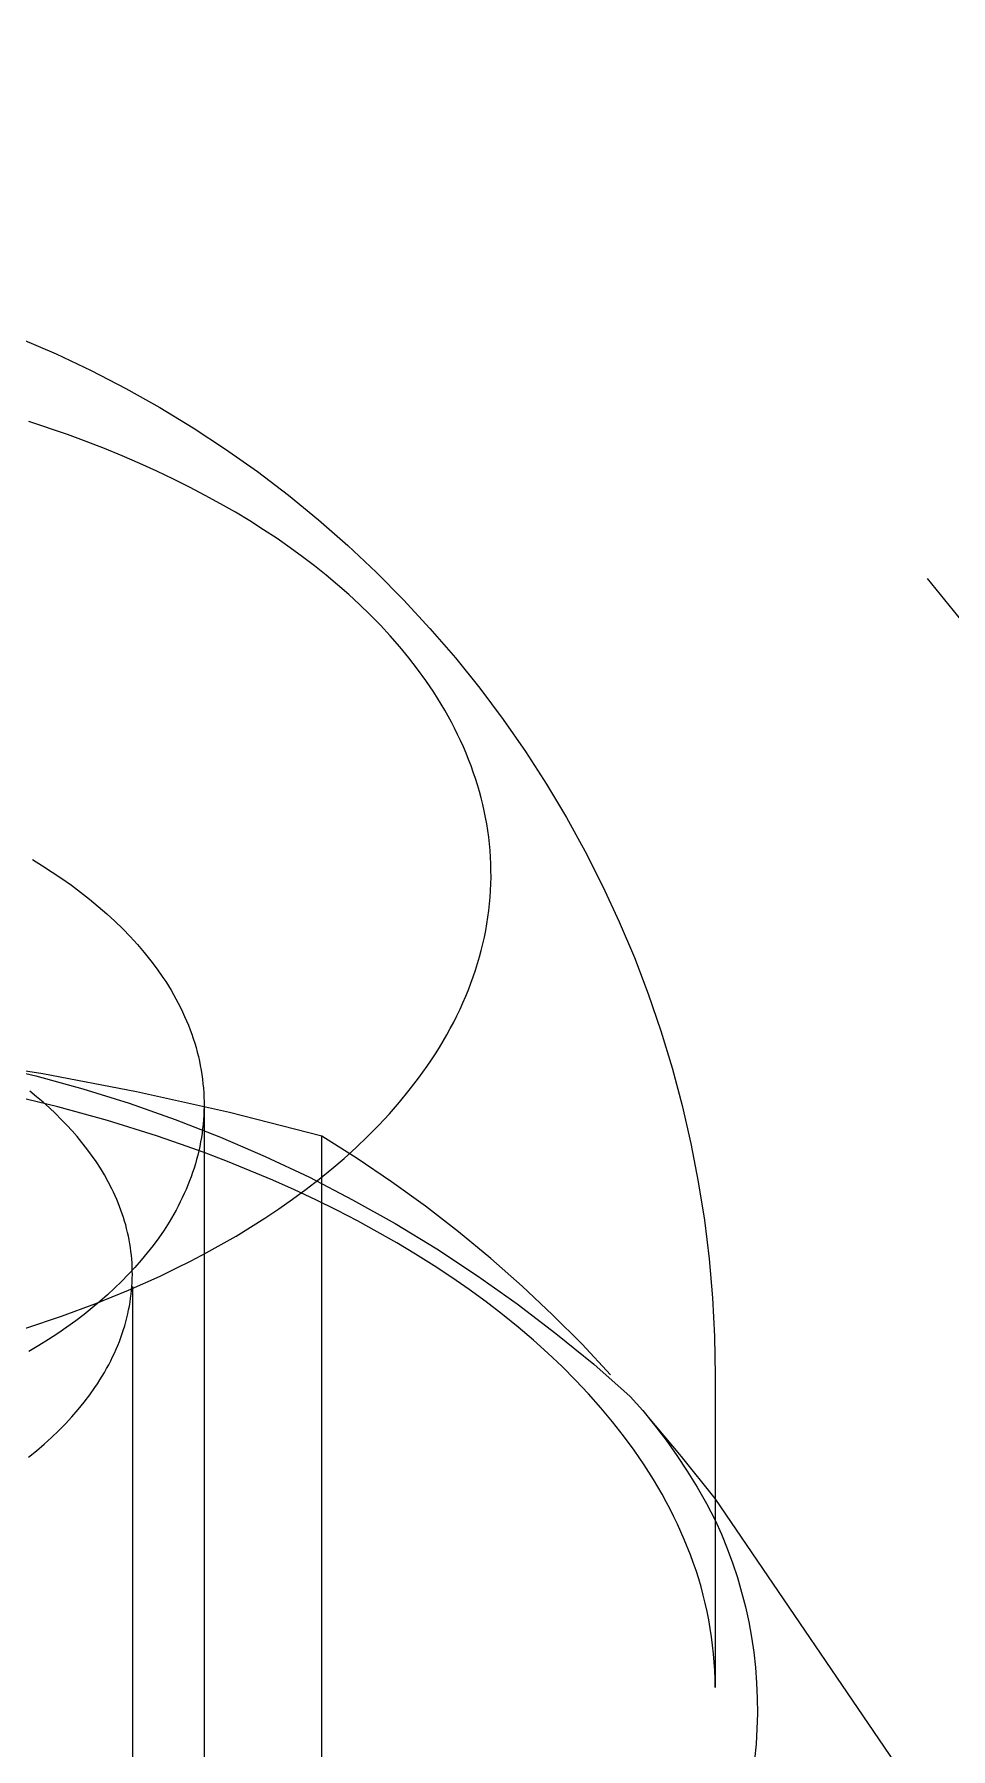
# Model space of a CAD drawing. Header units: inches. Extents: x -6 to 195, y -3 to 126.
# Drawn here: x 120.9528 to 121.154, y 49.1589 to 49.5352 of the extents above; entities that cross this region are included whole.
import ezdxf

# ---------------------------------------------------------------- set-up
doc = ezdxf.new("R2010")
doc.units = ezdxf.units.IN
doc.linetypes.add('HIDDEN', pattern=[1.905, 1.27, -0.635])
doc.layers.add('ZANO_R', color=7, linetype='Continuous', lineweight=0)
doc.layers.add('ZANO_R_przerywana', color=250, linetype='HIDDEN', lineweight=0)

msp = doc.modelspace()

# ---------------------------------------------------------------- linework, layer by layer
at = {"layer": 'ZANO_R'}
for p, q in [((120.94969, 49.46838), (120.95754, 49.46499)), ((120.95754, 49.46499), (120.96526, 49.46134)), ((120.96526, 49.46134), (120.97286, 49.45742)), ((120.97286, 49.45742), (120.98031, 49.45323)), ((120.98031, 49.45323), (120.98761, 49.4488)), ((120.98761, 49.4488), (120.99476, 49.44411)), ((120.99476, 49.44411), (121.00174, 49.43917)), ((121.00174, 49.43917), (121.00854, 49.434)), ((121.00854, 49.434), (121.01516, 49.42859)), ((121.01516, 49.42859), (121.02158, 49.42295)), ((121.02158, 49.42295), (121.02781, 49.4171)), ((121.02781, 49.4171), (121.03383, 49.41103)), ((121.03383, 49.41103), (121.03963, 49.40476)), ((121.03963, 49.40476), (121.04522, 49.39829)), ((121.04522, 49.39829), (121.05057, 49.39163)), ((121.05057, 49.39163), (121.0557, 49.38479)), ((121.0557, 49.38479), (121.06058, 49.37778)), ((121.06058, 49.37778), (121.06521, 49.37059)), ((121.06521, 49.37059), (121.06959, 49.36326)), ((121.06959, 49.36326), (121.07372, 49.35577)), ((121.07372, 49.35577), (121.07758, 49.34815)), ((121.07758, 49.34815), (121.08117, 49.34039)), ((121.08117, 49.34039), (121.0845, 49.33252)), ((121.0845, 49.33252), (121.08755, 49.32454)), ((121.08755, 49.32454), (121.09032, 49.31645)), ((121.09032, 49.31645), (121.0928, 49.30828)), ((121.0928, 49.30828), (121.095, 49.30002)), ((121.095, 49.30002), (121.09692, 49.29169)), ((121.09692, 49.29169), (121.09854, 49.2833)), ((121.09854, 49.2833), (121.09987, 49.27485)), ((121.09987, 49.27485), (121.10091, 49.26637)), ((121.10091, 49.26637), (121.10165, 49.25786)), ((121.10165, 49.25786), (121.10209, 49.24932)), ((121.10209, 49.24932), (121.10224, 49.24078)), ((121.10224, 49.24078), (121.10224, 49.17231)), ((121.15134, 49.14172), (121.10224, 49.21381)), ((121.10224, 49.20903), (121.10362, 49.20596)), ((121.10362, 49.20596), (121.10489, 49.20284)), ((121.10489, 49.20284), (121.10606, 49.19968)), ((121.10606, 49.19968), (121.10711, 49.19648)), ((121.10711, 49.19648), (121.10805, 49.19325)), ((121.10805, 49.19325), (121.10889, 49.18999)), ((121.10889, 49.18999), (121.1096, 49.1867)), ((121.1096, 49.1867), (121.11021, 49.18339)), ((121.11021, 49.18339), (121.1107, 49.18006)), ((121.1107, 49.18006), (121.11108, 49.17671)), ((121.11108, 49.17671), (121.11134, 49.17335)), ((121.11134, 49.17335), (121.11148, 49.16999)), ((121.11148, 49.16999), (121.11151, 49.16662)), ((121.11151, 49.16662), (121.11142, 49.16325)), ((121.11142, 49.16325), (121.11122, 49.15989)), ((121.11122, 49.15989), (121.1109, 49.15654))]:
    msp.add_line(p, q, dxfattribs=at)
at = {"layer": 'ZANO_R_przerywana'}
for p, q in [((115.16398, 56.82573), (122.31854, 47.96743)), ((120.96003, 49.44733), (120.95156, 49.4502)), ((120.96413, 49.44582), (120.96003, 49.44733)), ((120.96815, 49.44425), (120.96413, 49.44582)), ((120.97208, 49.44264), (120.96815, 49.44425)), ((120.97592, 49.44099), (120.97208, 49.44264)), ((120.97966, 49.43929), (120.97592, 49.44099)), ((120.98331, 49.43755), (120.97966, 49.43929)), ((120.98686, 49.43577), (120.98331, 49.43755)), ((120.99031, 49.43396), (120.98686, 49.43577)), ((120.99366, 49.43212), (120.99031, 49.43396)), ((120.99692, 49.43024), (120.99366, 49.43212)), ((121.00007, 49.42834), (120.99692, 49.43024)), ((121.00311, 49.42641), (121.00007, 49.42834)), ((121.00606, 49.42446), (121.00311, 49.42641)), ((121.00891, 49.42248), (121.00606, 49.42446)), ((121.01165, 49.42049), (121.00891, 49.42248)), ((121.01429, 49.41848), (121.01165, 49.42049)), ((121.01685, 49.41644), (121.01429, 49.41848)), ((121.01936, 49.41434), (121.01685, 49.41644)), ((121.02181, 49.4122), (121.01936, 49.41434)), ((121.02419, 49.41), (121.02181, 49.4122)), ((121.0265, 49.40776), (121.02419, 49.41)), ((121.02874, 49.40547), (121.0265, 49.40776)), ((121.0309, 49.40313), (121.02874, 49.40547)), ((121.03299, 49.40074), (121.0309, 49.40313)), ((121.03499, 49.39831), (121.03299, 49.40074)), ((121.0369, 49.39583), (121.03499, 49.39831)), ((121.03872, 49.39331), (121.0369, 49.39583)), ((121.04045, 49.39075), (121.03872, 49.39331)), ((121.04208, 49.38815), (121.04045, 49.39075)), ((121.04286, 49.38683), (121.04208, 49.38815)), ((121.04361, 49.38551), (121.04286, 49.38683)), ((121.04434, 49.38418), (121.04361, 49.38551)), ((121.04504, 49.38284), (121.04434, 49.38418)), ((121.04571, 49.38148), (121.04504, 49.38284)), ((121.04635, 49.38013), (121.04571, 49.38148)), ((121.04697, 49.37876), (121.04635, 49.38013)), ((121.04756, 49.37738), (121.04697, 49.37876)), ((121.04812, 49.376), (121.04756, 49.37738)), ((121.04865, 49.37461), (121.04812, 49.376)), ((121.04915, 49.37322), (121.04865, 49.37461)), ((121.04963, 49.37181), (121.04915, 49.37322)), ((121.05007, 49.37041), (121.04963, 49.37181)), ((121.05049, 49.36899), (121.05007, 49.37041)), ((121.05087, 49.36757), (121.05049, 49.36899)), ((121.05122, 49.36614), (121.05087, 49.36757)), ((121.05154, 49.36471), (121.05122, 49.36614)), ((121.05183, 49.36328), (121.05154, 49.36471)), ((121.05209, 49.36184), (121.05183, 49.36328)), ((121.05232, 49.36039), (121.05209, 49.36184)), ((121.05252, 49.35894), (121.05232, 49.36039)), ((121.05268, 49.35749), (121.05252, 49.35894)), ((121.05282, 49.35604), (121.05268, 49.35749)), ((120.95234, 49.35401), (120.95455, 49.35266)), ((121.05292, 49.35458), (121.05282, 49.35604)), ((121.05299, 49.35312), (121.05292, 49.35458)), ((120.95455, 49.35266), (120.95672, 49.35127)), ((120.95672, 49.35127), (120.95884, 49.34984)), ((120.95884, 49.34984), (120.96091, 49.34838)), ((121.05302, 49.35166), (121.05299, 49.35312)), ((121.053, 49.34873), (121.05303, 49.3502)), ((121.05303, 49.3502), (121.05302, 49.35166)), ((120.96091, 49.34838), (120.96293, 49.34687)), ((120.96293, 49.34687), (120.9649, 49.34533)), ((121.05271, 49.34434), (121.05284, 49.3458)), ((121.05284, 49.3458), (121.05293, 49.34727)), ((121.05293, 49.34727), (121.053, 49.34873)), ((120.9649, 49.34533), (120.96681, 49.34376)), ((120.96681, 49.34376), (120.96866, 49.34215)), ((120.96866, 49.34215), (120.97044, 49.3405)), ((121.05236, 49.34141), (121.05255, 49.34287)), ((121.05255, 49.34287), (121.05271, 49.34434)), ((120.97044, 49.3405), (120.97217, 49.33883)), ((120.97217, 49.33883), (120.97382, 49.33712)), ((121.05158, 49.33702), (121.05187, 49.33848)), ((121.05187, 49.33848), (121.05213, 49.33994)), ((121.05213, 49.33994), (121.05236, 49.34141)), ((120.97382, 49.33712), (120.97541, 49.33538)), ((120.97541, 49.33538), (120.97692, 49.33361)), ((121.0509, 49.3341), (121.05126, 49.33556)), ((121.05126, 49.33556), (121.05158, 49.33702)), ((120.97692, 49.33361), (120.97836, 49.33182)), ((120.97836, 49.33182), (120.97972, 49.33)), ((121.04963, 49.32975), (121.05008, 49.3312)), ((121.05008, 49.3312), (121.05051, 49.33265)), ((121.05051, 49.33265), (121.0509, 49.3341)), ((120.97972, 49.33), (120.981, 49.32816)), ((120.981, 49.32816), (120.98161, 49.32723)), ((120.98161, 49.32723), (120.98221, 49.32629)), ((121.04862, 49.32687), (121.04914, 49.32831)), ((121.04914, 49.32831), (121.04963, 49.32975)), ((120.98221, 49.32629), (120.98278, 49.32535)), ((120.98278, 49.32535), (120.98333, 49.32441)), ((120.98333, 49.32441), (120.98386, 49.32346)), ((120.98386, 49.32346), (120.98437, 49.3225)), ((121.04687, 49.32258), (121.04749, 49.32401)), ((121.04749, 49.32401), (121.04807, 49.32543)), ((121.04807, 49.32543), (121.04862, 49.32687)), ((120.98437, 49.3225), (120.98485, 49.32154)), ((120.98485, 49.32154), (120.98532, 49.32058)), ((120.98532, 49.32058), (120.98577, 49.31961)), ((120.98577, 49.31961), (120.98619, 49.31864)), ((121.04484, 49.31834), (121.04555, 49.31975)), ((121.04555, 49.31975), (121.04623, 49.32116)), ((121.04623, 49.32116), (121.04687, 49.32258)), ((120.98619, 49.31864), (120.98659, 49.31767)), ((120.98659, 49.31767), (120.98697, 49.31669)), ((120.98697, 49.31669), (120.98733, 49.31572)), ((120.98733, 49.31572), (120.98766, 49.31473)), ((121.04333, 49.31555), (121.0441, 49.31695)), ((121.0441, 49.31695), (121.04484, 49.31834)), ((120.98766, 49.31473), (120.98798, 49.31375)), ((120.98798, 49.31375), (120.98827, 49.31277)), ((120.98827, 49.31277), (120.98854, 49.31178)), ((121.04085, 49.31142), (121.04171, 49.31279)), ((121.04171, 49.31279), (121.04253, 49.31417)), ((121.04253, 49.31417), (121.04333, 49.31555)), ((120.95466, 49.30697), (120.93401, 49.31023)), ((120.94266, 49.30904), (120.95307, 49.30656)), ((120.98854, 49.31178), (120.98879, 49.31079)), ((120.98879, 49.31079), (120.98901, 49.3098)), ((120.98901, 49.3098), (120.98921, 49.30881)), ((120.98921, 49.30881), (120.98939, 49.30782)), ((121.03713, 49.30603), (121.03904, 49.30871)), ((121.03904, 49.30871), (121.03996, 49.31006)), ((121.03996, 49.31006), (121.04085, 49.31142)), ((120.95307, 49.30656), (120.96339, 49.30373)), ((120.9752, 49.30306), (120.95466, 49.30697)), ((120.98939, 49.30782), (120.98955, 49.30682)), ((120.98955, 49.30682), (120.98969, 49.30583)), ((120.98969, 49.30583), (120.9898, 49.30484)), ((120.9898, 49.30484), (120.98989, 49.30385)), ((121.0351, 49.30339), (121.03713, 49.30603)), ((120.9579, 49.29977), (120.94671, 49.30249)), ((120.95325, 49.30198), (120.95176, 49.3032)), ((120.9547, 49.30075), (120.95325, 49.30198)), ((120.95608, 49.29951), (120.9547, 49.30075)), ((120.96339, 49.30373), (120.9736, 49.30054)), ((120.99561, 49.29851), (120.9752, 49.30306)), ((120.98989, 49.30385), (120.98996, 49.30285)), ((120.98996, 49.30285), (120.99001, 49.30186)), ((120.99001, 49.30186), (120.99003, 49.30087)), ((120.99003, 49.30087), (120.99003, 49.29988)), ((121.03072, 49.29823), (121.03296, 49.30079)), ((121.03296, 49.30079), (121.0351, 49.30339)), ((120.95741, 49.29826), (120.95608, 49.29951)), ((120.95868, 49.29701), (120.95741, 49.29826)), ((120.96887, 49.29674), (120.9579, 49.29977)), ((120.9599, 49.29575), (120.95868, 49.29701)), ((120.9736, 49.30054), (120.98369, 49.297)), ((120.98369, 49.297), (120.99365, 49.2931)), ((120.98991, 49.29693), (120.98983, 49.29594)), ((120.98998, 49.29791), (120.98991, 49.29693)), ((120.99002, 49.2989), (120.98998, 49.29791)), ((120.99003, 49.29988), (120.99002, 49.2989)), ((120.99004, 49.29972), (120.99004, 48.97383)), ((121.01587, 49.29333), (120.99561, 49.29851)), ((121.02838, 49.29571), (121.03072, 49.29823)), ((120.96106, 49.29449), (120.9599, 49.29575)), ((120.96217, 49.29322), (120.96106, 49.29449)), ((120.96322, 49.29195), (120.96217, 49.29322)), ((120.9796, 49.29338), (120.96887, 49.29674)), ((120.98487, 49.29158), (120.9796, 49.29338)), ((120.9896, 49.29399), (120.98945, 49.29301)), ((120.98972, 49.29496), (120.9896, 49.29399)), ((120.98983, 49.29594), (120.98972, 49.29496)), ((120.99365, 49.2931), (121.00348, 49.28886)), ((121.02362, 49.28844), (121.01587, 49.29333)), ((121.01587, 49.12171), (121.01587, 49.29333)), ((121.02341, 49.29082), (121.02594, 49.29324)), ((121.02594, 49.29324), (121.02838, 49.29571)), ((120.9643, 49.29057), (120.96322, 49.29195)), ((120.96534, 49.28917), (120.9643, 49.29057)), ((120.99006, 49.28971), (120.98487, 49.29158)), ((120.98888, 49.29011), (120.98865, 49.28915)), ((120.98909, 49.29108), (120.98888, 49.29011)), ((120.98928, 49.29204), (120.98909, 49.29108)), ((120.98945, 49.29301), (120.98928, 49.29204)), ((120.99518, 49.28776), (120.99006, 49.28971)), ((121.02079, 49.28845), (121.02341, 49.29082)), ((120.96633, 49.28774), (120.96534, 49.28917)), ((120.96727, 49.28628), (120.96633, 49.28774)), ((120.96817, 49.2848), (120.96727, 49.28628)), ((120.98784, 49.28629), (120.98753, 49.28535)), ((120.98813, 49.28724), (120.98784, 49.28629)), ((120.9884, 49.28819), (120.98813, 49.28724)), ((120.98865, 49.28915), (120.9884, 49.28819)), ((121.00019, 49.28574), (120.99518, 49.28776)), ((121.0051, 49.28367), (121.00019, 49.28574)), ((121.00348, 49.28886), (121.01315, 49.28429)), ((121.01529, 49.28386), (121.01808, 49.28613)), ((121.01808, 49.28613), (121.02079, 49.28845)), ((121.03122, 49.2833), (121.02362, 49.28844)), ((120.96901, 49.2833), (120.96817, 49.2848)), ((120.96979, 49.28177), (120.96901, 49.2833)), ((120.97016, 49.281), (120.96979, 49.28177)), ((120.98648, 49.28255), (120.98609, 49.28162)), ((120.98685, 49.28348), (120.98648, 49.28255)), ((120.9872, 49.28441), (120.98685, 49.28348)), ((120.98753, 49.28535), (120.9872, 49.28441)), ((121.0099, 49.28152), (121.0051, 49.28367)), ((121.01242, 49.28165), (121.01529, 49.28386)), ((121.01315, 49.28429), (121.02265, 49.27937)), ((121.03865, 49.27792), (121.03122, 49.2833)), ((120.97052, 49.28023), (120.97016, 49.281)), ((120.97086, 49.27944), (120.97052, 49.28023)), ((120.97119, 49.27866), (120.97086, 49.27944)), ((120.9715, 49.27787), (120.97119, 49.27866)), ((120.98482, 49.27889), (120.98436, 49.27799)), ((120.98526, 49.27979), (120.98482, 49.27889)), ((120.98569, 49.28071), (120.98526, 49.27979)), ((120.98609, 49.28162), (120.98569, 49.28071)), ((121.00647, 49.27738), (121.00948, 49.27948)), ((121.00948, 49.27948), (121.01242, 49.28165)), ((121.0146, 49.27932), (121.0099, 49.28152)), ((121.0192, 49.27706), (121.0146, 49.27932)), ((121.02265, 49.27937), (121.03198, 49.27413)), ((120.9718, 49.27707), (120.9715, 49.27787)), ((120.97208, 49.27627), (120.9718, 49.27707)), ((120.97234, 49.27546), (120.97208, 49.27627)), ((120.97259, 49.27465), (120.97234, 49.27546)), ((120.97283, 49.27384), (120.97259, 49.27465)), ((120.98236, 49.27445), (120.98125, 49.27271)), ((120.98339, 49.2762), (120.98236, 49.27445)), ((120.98389, 49.27709), (120.98339, 49.2762)), ((120.98436, 49.27799), (120.98389, 49.27709)), ((121.00025, 49.27334), (121.00339, 49.27533)), ((121.00339, 49.27533), (121.00647, 49.27738)), ((121.02369, 49.27473), (121.0192, 49.27706)), ((121.02806, 49.27235), (121.02369, 49.27473)), ((121.0459, 49.2723), (121.03865, 49.27792)), ((120.97304, 49.27302), (120.97283, 49.27384)), ((120.97324, 49.27219), (120.97304, 49.27302)), ((120.97342, 49.27137), (120.97324, 49.27219)), ((120.97359, 49.27054), (120.97342, 49.27137)), ((120.97374, 49.2697), (120.97359, 49.27054)), ((120.98009, 49.27101), (120.97886, 49.26934)), ((120.98125, 49.27271), (120.98009, 49.27101)), ((120.99381, 49.26952), (120.99706, 49.2714)), ((120.99706, 49.2714), (121.00025, 49.27334)), ((121.03233, 49.26991), (121.02806, 49.27235)), ((121.03198, 49.27413), (121.04111, 49.26857)), ((121.05297, 49.26646), (121.0459, 49.2723)), ((120.97387, 49.26886), (120.97374, 49.2697)), ((120.97398, 49.26802), (120.97387, 49.26886)), ((120.97408, 49.26718), (120.97398, 49.26802)), ((120.97416, 49.26633), (120.97408, 49.26718)), ((120.97758, 49.26769), (120.97624, 49.26608)), ((120.97886, 49.26934), (120.97758, 49.26769)), ((120.98717, 49.26595), (120.99052, 49.26771)), ((120.99052, 49.26771), (120.99381, 49.26952)), ((121.03649, 49.26742), (121.03233, 49.26991)), ((121.04053, 49.26488), (121.03649, 49.26742)), ((121.04111, 49.26857), (121.05005, 49.2627)), ((120.97485, 49.26449), (120.97341, 49.26294)), ((120.97422, 49.26549), (120.97416, 49.26633)), ((120.97426, 49.26463), (120.97422, 49.26549)), ((120.97428, 49.26378), (120.97426, 49.26463)), ((120.97429, 49.26293), (120.97428, 49.26378)), ((120.97624, 49.26608), (120.97485, 49.26449)), ((120.98037, 49.2626), (120.98379, 49.26424)), ((120.98379, 49.26424), (120.98717, 49.26595)), ((121.04446, 49.26228), (121.04053, 49.26488)), ((121.05985, 49.26039), (121.05297, 49.26646)), ((120.96628, 49.25657), (120.97344, 49.25949)), ((120.97038, 49.25994), (120.96881, 49.25848)), ((120.97192, 49.26142), (120.97038, 49.25994)), ((120.97341, 49.26294), (120.97192, 49.26142)), ((120.97344, 49.25949), (120.98037, 49.2626)), ((120.97403, 49.25862), (120.97412, 49.25949)), ((120.97412, 49.25949), (120.97419, 49.26035)), ((120.97419, 49.26035), (120.97424, 49.26121)), ((120.97424, 49.26121), (120.97427, 49.26207)), ((120.97427, 49.26207), (120.97429, 49.26293)), ((120.97429, 49.26035), (120.97429, 48.78446)), ((121.04827, 49.25963), (121.04446, 49.26228)), ((121.05197, 49.25693), (121.04827, 49.25963)), ((121.05005, 49.2627), (121.05878, 49.25651)), ((121.06654, 49.25411), (121.05985, 49.26039)), ((120.95876, 49.25378), (120.96628, 49.25657)), ((120.96547, 49.25562), (120.9637, 49.25421)), ((120.96717, 49.25705), (120.96547, 49.25562)), ((120.96881, 49.25848), (120.96717, 49.25705)), ((120.97348, 49.25517), (120.97365, 49.25603)), ((120.97365, 49.25603), (120.97379, 49.2569)), ((120.97379, 49.2569), (120.97392, 49.25776)), ((120.97392, 49.25776), (120.97403, 49.25862)), ((121.05554, 49.25418), (121.05197, 49.25693)), ((121.05878, 49.25651), (121.06729, 49.25003)), ((120.9509, 49.25115), (120.95876, 49.25378)), ((120.96185, 49.25281), (120.95994, 49.25142)), ((120.9637, 49.25421), (120.96185, 49.25281)), ((120.97236, 49.25085), (120.97262, 49.25171)), ((120.97262, 49.25171), (120.97286, 49.25257)), ((120.97286, 49.25257), (120.97309, 49.25344)), ((120.97309, 49.25344), (120.97329, 49.2543)), ((120.97329, 49.2543), (120.97348, 49.25517)), ((121.059, 49.25139), (121.05554, 49.25418)), ((121.07302, 49.24763), (121.06654, 49.25411)), ((120.95589, 49.24869), (120.95376, 49.24735)), ((120.95795, 49.25004), (120.95589, 49.24869)), ((120.95994, 49.25142), (120.95795, 49.25004)), ((120.97111, 49.24741), (120.97145, 49.24827)), ((120.97145, 49.24827), (120.97177, 49.24913)), ((120.97177, 49.24913), (120.97207, 49.24999)), ((120.97207, 49.24999), (120.97236, 49.25085)), ((121.06233, 49.24855), (121.059, 49.25139)), ((121.06554, 49.24566), (121.06233, 49.24855)), ((121.06729, 49.25003), (121.07557, 49.24325)), ((120.95376, 49.24735), (120.95156, 49.24603)), ((120.96955, 49.244), (120.96996, 49.24485)), ((120.96996, 49.24485), (120.97036, 49.2457)), ((120.97036, 49.2457), (120.97074, 49.24655)), ((120.97074, 49.24655), (120.97111, 49.24741)), ((121.06863, 49.24274), (121.06554, 49.24566)), ((121.07929, 49.24093), (121.07302, 49.24763)), ((120.96717, 49.23981), (120.96768, 49.24064)), ((120.96768, 49.24064), (120.96817, 49.24148)), ((120.96817, 49.24148), (120.96865, 49.24232)), ((120.96865, 49.24232), (120.96911, 49.24316)), ((120.96911, 49.24316), (120.96955, 49.244)), ((121.07159, 49.23977), (121.06863, 49.24274)), ((121.07557, 49.24325), (121.0836, 49.23619)), ((120.96493, 49.23653), (120.96608, 49.23816)), ((120.96608, 49.23816), (120.96663, 49.23898)), ((120.96663, 49.23898), (120.96717, 49.23981)), ((121.07443, 49.23676), (121.07159, 49.23977)), ((121.07713, 49.23372), (121.07443, 49.23676)), ((120.96103, 49.23175), (120.9624, 49.23332)), ((120.9624, 49.23332), (120.9637, 49.23491)), ((120.9637, 49.23491), (120.96493, 49.23653)), ((121.07971, 49.23064), (121.07713, 49.23372)), ((121.0836, 49.23619), (121.08633, 49.23308)), ((121.08633, 49.23308), (121.08894, 49.22989)), ((120.9581, 49.22867), (120.9596, 49.2302)), ((120.9596, 49.2302), (120.96103, 49.23175)), ((121.08215, 49.22752), (121.07971, 49.23064)), ((121.09485, 49.22304), (121.08722, 49.23208)), ((121.08894, 49.22989), (121.09145, 49.2266)), ((120.95322, 49.22427), (120.95491, 49.22571)), ((120.95491, 49.22571), (120.95653, 49.22718)), ((120.95653, 49.22718), (120.9581, 49.22867)), ((121.08446, 49.22437), (121.08215, 49.22752)), ((121.09145, 49.2266), (121.09384, 49.22324)), ((120.95148, 49.22285), (120.95322, 49.22427)), ((121.08664, 49.22118), (121.08446, 49.22437)), ((121.09384, 49.22324), (121.09612, 49.21979)), ((121.10224, 49.21381), (121.09485, 49.22304)), ((121.08868, 49.21796), (121.08664, 49.22118)), ((121.08965, 49.21634), (121.08868, 49.21796)), ((121.09612, 49.21979), (121.09828, 49.21628)), ((121.09058, 49.21472), (121.08965, 49.21634)), ((121.09148, 49.21308), (121.09058, 49.21472)), ((121.09828, 49.21628), (121.10032, 49.21269)), ((121.09235, 49.21144), (121.09148, 49.21308)), ((121.09318, 49.20979), (121.09235, 49.21144)), ((121.10032, 49.21269), (121.10224, 49.20903)), ((121.09397, 49.20814), (121.09318, 49.20979)), ((121.09473, 49.20648), (121.09397, 49.20814)), ((121.09546, 49.20481), (121.09473, 49.20648)), ((121.0968, 49.20146), (121.09546, 49.20481)), ((121.09744, 49.19972), (121.0968, 49.20146)), ((121.09805, 49.19796), (121.09744, 49.19972)), ((121.09862, 49.19619), (121.09805, 49.19796)), ((121.09914, 49.1944), (121.09862, 49.19619)), ((121.09963, 49.1926), (121.09914, 49.1944)), ((121.10008, 49.19079), (121.09963, 49.1926)), ((121.10048, 49.18896), (121.10008, 49.19079)), ((121.10085, 49.18713), (121.10048, 49.18896)), ((121.10117, 49.18529), (121.10085, 49.18713)), ((121.10145, 49.18344), (121.10117, 49.18529)), ((121.10169, 49.18159), (121.10145, 49.18344)), ((121.10188, 49.17973), (121.10169, 49.18159)), ((121.10203, 49.17788), (121.10188, 49.17973)), ((121.10215, 49.17602), (121.10203, 49.17788)), ((121.10221, 49.17416), (121.10215, 49.17602)), ((121.10224, 49.17231), (121.10221, 49.17416))]:
    msp.add_line(p, q, dxfattribs=at)

doc.saveas('drawing.dxf')
